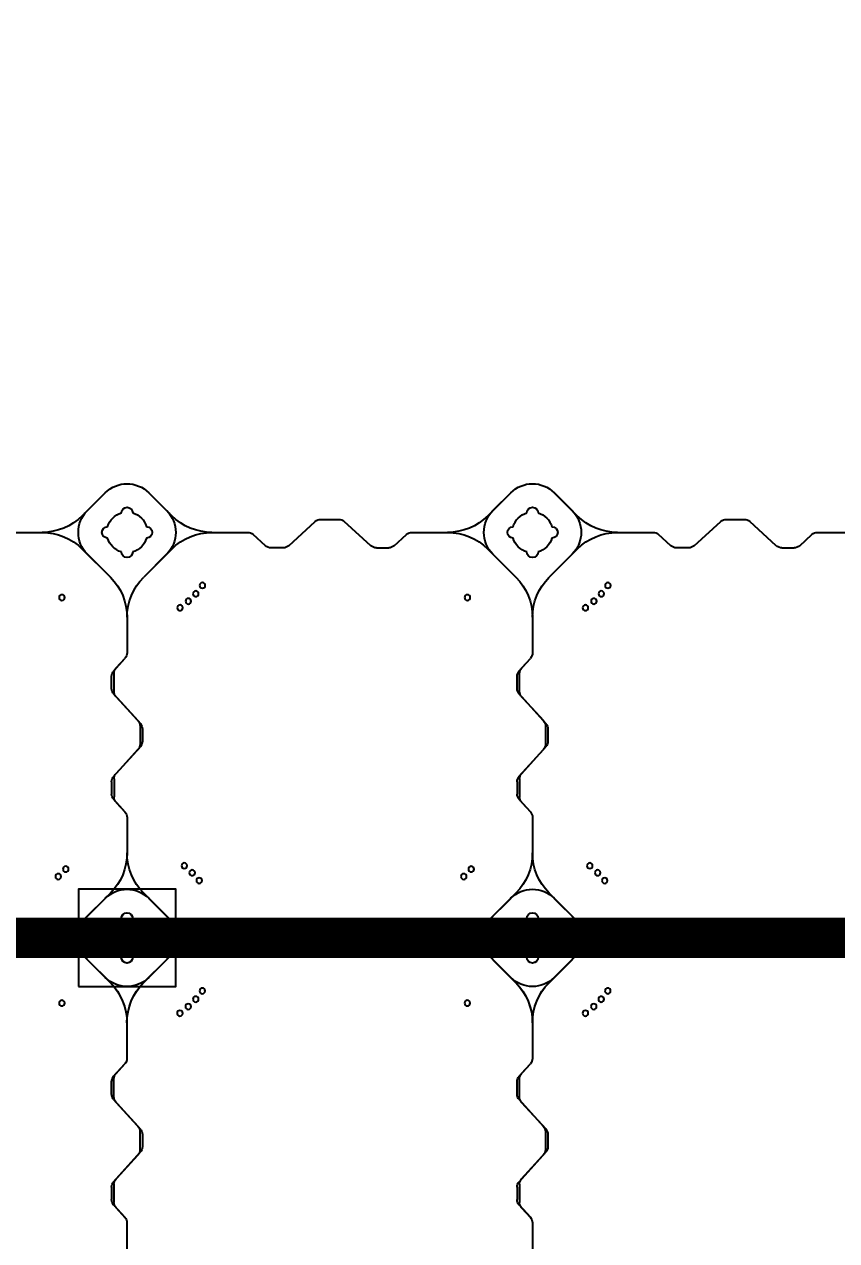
# Model space of a CAD drawing. Header units: millimetres. Extents: x -1612139 to -1260738, y 1141106 to 1536160.
# Drawn here: x -1326145 to -1325144, y 1255438 to 1256938 of the extents above; entities that cross this region are included whole.
import ezdxf

# ---------------------------------------------------------------- set-up
doc = ezdxf.new("R2010")
doc.units = ezdxf.units.MM
doc.header["$LTSCALE"] = 10
doc.layers.get('0').update_dxf_attribs({"linetype": 'CONTINUOUS'})
doc.layers.get('DEFPOINTS').update_dxf_attribs({"linetype": 'CONTINUOUS'})
doc.layers.add('W-FLOAT_BOWL浮筒', color=253, linetype='CONTINUOUS')
doc.styles.add('STANDARD_T3', font='simplex.shx', dxfattribs={"width": 0.7, "bigfont": 'gbcbig.shx'})
doc.dimstyles.new('W&&200', dxfattribs={"dimtxt": 700, "dimasz": 200, "dimexe": 500, "dimexo": 600, "dimgap": 200, "dimtad": 1, "dimdec": 0, "dimzin": 0, "dimdsep": 46, "dimtxsty": 'STANDARD_T3', "dimcen": 0.09, "dimclrd": 1, "dimclre": 1, "dimclrt": 7, "dimazin": 2, "dimtfac": 1, "dimtdec": 0, "dimtix": 1, "dimtmove": 2, "dimatfit": 3, "dimfxl": 100, "dimtolj": 1, "dimtzin": 0, "dimarcsym": 0})

# ---------------------------------------------------------------- blocks, each defined once
blk = doc.blocks.new('蓝色')
at = {"layer": 'W-FLOAT_BOWL浮筒', "color": 5}
for p, q in [((7006.3, 351.6), (7006.3, 395.8)), ((7006.3, 351.8), (7006.3, 395.8)), ((7506.3, 351.6), (7506.3, 395.8)), ((7506.3, 351.8), (7506.3, 395.8)), ((6992.9, 333.2), (7003.7, 345.1)), ((7492.9, 333.2), (7503.7, 345.1)), ((6989.9, 329.7), (7003.7, 344.9)), ((7489.9, 329.7), (7503.7, 344.9)), ((6987.3, 307.7), (6987.3, 323)), ((6990.3, 304.2), (6990.3, 326.5)), ((7487.3, 307.7), (7487.3, 323)), ((7490.3, 304.2), (7490.3, 326.5)), ((6989.9, 301), (7019.7, 268.2)), ((7489.9, 301), (7519.7, 268.2)), ((6992.9, 297.5), (7022.7, 264.7)), ((7492.9, 297.5), (7522.7, 264.7)), ((7022.3, 239.2), (7022.3, 261.5)), ((7025.3, 242.7), (7025.3, 258)), ((7522.3, 239.2), (7522.3, 261.5)), ((7525.3, 242.7), (7525.3, 258)), ((6989.9, 199.7), (7019.7, 232.5)), ((6992.9, 203.2), (7022.7, 236)), ((7489.9, 199.7), (7519.7, 232.5)), ((7492.9, 203.2), (7522.7, 236)), ((6990.3, 196.5), (6990.3, 174.2)), ((7490.3, 196.5), (7490.3, 174.2)), ((6987.3, 193), (6987.3, 177.7)), ((7487.3, 193), (7487.3, 177.7)), ((6989.9, 171), (7003.7, 155.8)), ((6992.9, 167.5), (7003.7, 155.6)), ((7489.9, 171), (7503.7, 155.8)), ((7492.9, 167.5), (7503.7, 155.6)), ((7006.3, 105.1), (7006.3, 149.1)), ((7006.3, 105.1), (7006.3, 148.9)), ((7506.3, 105.1), (7506.3, 149.1)), ((7506.3, 105.1), (7506.3, 148.9)), ((6951.1, 20.9), (6985.8, 55.6)), ((6957.5, 27.2), (6985.8, 55.5)), ((7061.6, 20.9), (7026.8, 55.6)), ((7055.2, 27.2), (7026.8, 55.5)), ((7451.1, 20.9), (7485.8, 55.6)), ((7457.5, 27.2), (7485.8, 55.5)), ((7561.6, 20.9), (7526.8, 55.6)), ((7555.2, 27.2), (7526.8, 55.5)), ((7177, 16.8), (7161.8, 3)), ((7199, 19.4), (7183.7, 19.4)), ((7205.7, 16.8), (7238.5, -13)), ((7307, 16.8), (7274.2, -13)), ((7313.7, 19.4), (7329, 19.4)), ((7335.7, 16.8), (7350.9, 3)), ((7677, 16.8), (7661.8, 3)), ((7699, 19.4), (7683.7, 19.4)), ((7705.7, 16.8), (7738.5, -13)), ((7807, 16.8), (7774.2, -13)), ((7813.7, 19.4), (7829, 19.4)), ((7835.7, 16.8), (7850.9, 3)), ((6857.6, 0.4), (6901.6, 0.4)), ((7110.9, 0.4), (7155.1, 0.4)), ((7357.6, 0.4), (7401.6, 0.4)), ((7610.9, 0.4), (7655.1, 0.4)), ((7857.6, 0.4), (7901.6, 0.4)), ((6979.5, -48.4), (6951.2, -20.1)), ((6979.4, -48.4), (6957.5, -26.5)), ((7033.2, -48.4), (7061.5, -20.1)), ((7055.2, -26.5), (7033.2, -48.4)), ((7245.2, -15.6), (7267.5, -15.6)), ((7479.5, -48.4), (7451.2, -20.1)), ((7479.4, -48.4), (7457.5, -26.5)), ((7533.2, -48.4), (7561.5, -20.1)), ((7555.2, -26.5), (7533.2, -48.4)), ((7745.2, -15.6), (7767.5, -15.6))]:
    blk.add_line(p, q, dxfattribs=at)
for centre in [(7071.6, 93.3), (7571.6, 93.3), (6926, 80.7), (7081.9, 85.1), (7091.1, 75.9), (7426, 80.7), (7581.9, 85.1), (7591.1, 75.9), (7099.2, 65.7), (7599.2, 65.7)]:
    blk.add_circle(centre, 3.5, dxfattribs=at)
for centre, radius, start, end in [((6996.3, 351.8), 10, 317.7263, 0), ((6996.3, 351.6), 10, 317.7263, 0), ((7496.3, 351.8), 10, 317.7263, 0), ((7496.3, 351.6), 10, 317.7263, 0), ((7000.3, 326.5), 10, 137.7263, 180), ((7500.3, 326.5), 10, 137.7263, 180), ((6997.3, 323), 10, 137.7263, 180), ((7497.3, 323), 10, 137.7263, 180), ((6997.3, 307.7), 10, 180, 222.2737), ((7000.3, 304.2), 10, 180, 222.2737), ((7497.3, 307.7), 10, 180, 222.2737), ((7500.3, 304.2), 10, 180, 222.2737), ((7012.3, 261.5), 10, 0, 42.2737), ((7015.3, 258), 10, 0, 42.2737), ((7512.3, 261.5), 10, 0, 42.2737), ((7515.3, 258), 10, 0, 42.2737), ((7015.3, 242.7), 10, 317.7263, 0), ((7515.3, 242.7), 10, 317.7263, 0), ((7012.3, 239.2), 10, 317.7263, 0), ((7512.3, 239.2), 10, 317.7263, 0), ((6997.3, 193), 10, 137.7263, 180), ((7000.3, 196.5), 10, 137.7263, 180), ((7497.3, 193), 10, 137.7263, 180), ((7500.3, 196.5), 10, 137.7263, 180), ((6997.3, 177.7), 10, 180, 222.2737), ((7000.3, 174.2), 10, 180, 222.2737), ((7497.3, 177.7), 10, 180, 222.2737), ((7500.3, 174.2), 10, 180, 222.2737), ((6996.3, 149.1), 10, 0, 42.2737), ((6996.3, 148.9), 10, 0, 42.2737), ((7496.3, 149.1), 10, 0, 42.2737), ((7496.3, 148.9), 10, 0, 42.2737), ((6936.3, 105.1), 70, 315, 0), ((6936.3, 105), 70, 315, 0), ((7076.3, 105.1), 70, 180, 225), ((7076.3, 105), 70, 180, 225), ((7436.3, 105.1), 70, 315, 0), ((7436.3, 105), 70, 315, 0), ((7576.3, 105.1), 70, 180, 225), ((7576.3, 105), 70, 180, 225), ((7006.3, 24.4), 7, 0, 180), ((7006.3, 24.4), 7, 0, 180), ((7506.3, 24.4), 7, 0, 180), ((7506.3, 24.4), 7, 0, 180), ((6901.6, 70.4), 70, 270, 315), ((6984.4, 0.3), 38, 135, 225), ((7006.3, 0.4), 25, 106.2602, 163.7398), ((7006.3, 0.4), 25, 106.2602, 163.7398), ((7006.3, 0.4), 25, 16.2602, 73.7398), ((7006.3, 0.4), 25, 16.2602, 73.7398), ((7028.3, 0.3), 38, 315, 45), ((7111.1, 70.4), 70, 225, 270), ((7183.7, 9.4), 10, 90, 132.2737), ((7199, 9.4), 10, 47.7263, 90), ((7313.7, 9.4), 10, 90, 132.2737), ((7329, 9.4), 10, 47.7263, 90), ((7401.6, 70.4), 70, 270, 315), ((7484.4, 0.3), 38, 135, 225), ((7506.3, 0.4), 25, 106.2602, 163.7398), ((7506.3, 0.4), 25, 106.2602, 163.7398), ((7506.3, 0.4), 25, 16.2602, 73.7398), ((7506.3, 0.4), 25, 16.2602, 73.7398), ((7528.3, 0.3), 38, 315, 45), ((7611.1, 70.4), 70, 225, 270), ((7683.7, 9.4), 10, 90, 132.2737), ((7699, 9.4), 10, 47.7263, 90), ((7813.7, 9.4), 10, 90, 132.2737), ((7829, 9.4), 10, 47.7263, 90), ((6901.7, -69.6), 70, 45, 90), ((6982.3, 0.4), 7, 90, 270), ((6982.3, 0.4), 7, 90, 270), ((7030.3, 0.4), 7, 270, 90), ((7030.3, 0.4), 7, 270, 90), ((7111, -69.6), 70, 90, 135), ((7155.1, 10.4), 10, 270, 312.2737), ((7357.6, 10.4), 10, 227.7263, 270), ((7401.7, -69.6), 70, 45, 90), ((7482.3, 0.4), 7, 90, 270), ((7482.3, 0.4), 7, 90, 270), ((7530.3, 0.4), 7, 270, 90), ((7530.3, 0.4), 7, 270, 90), ((7611, -69.6), 70, 90, 135), ((7655.1, 10.4), 10, 270, 312.2737), ((7857.6, 10.4), 10, 227.7263, 270), ((7006.3, 0.4), 25, 196.2602, 253.7398), ((7006.3, 0.4), 25, 196.2602, 253.7398), ((7006.3, 0.4), 25, 286.2602, 343.7398), ((7006.3, 0.4), 25, 286.2602, 343.7398), ((7245.2, -5.6), 10, 227.7263, 270), ((7267.5, -5.6), 10, 270, 312.2737), ((7506.3, 0.4), 25, 196.2602, 253.7398), ((7506.3, 0.4), 25, 196.2602, 253.7398), ((7506.3, 0.4), 25, 286.2602, 343.7398), ((7506.3, 0.4), 25, 286.2602, 343.7398), ((7745.2, -5.6), 10, 227.7263, 270), ((7767.5, -5.6), 10, 270, 312.2737), ((7006.3, -23.6), 7, 180, 0), ((7006.3, -23.6), 7, 180, 0), ((7506.3, -23.6), 7, 180, 0), ((7506.3, -23.6), 7, 180, 0), ((7006.3, -21.6), 38, 225, 315), ((7006.4, -21.6), 38, 225, 315), ((7506.3, -21.6), 38, 225, 315), ((7506.4, -21.6), 38, 225, 315)]:
    blk.add_arc(centre, radius, start, end, dxfattribs=at)
blk = doc.blocks.new('橙色')
at = {"layer": 'W-FLOAT_BOWL浮筒', "color": 30}
for p, q in [((7473.2, 548.8), (7444.8, 520.5)), ((7451.2, 526.9), (7473.1, 548.8)), ((7526.8, 548.8), (7555.2, 520.5)), ((7526.9, 548.8), (7548.8, 526.9)), ((7973.2, 548.8), (7944.8, 520.5)), ((7951.2, 526.9), (7973.1, 548.8)), ((8026.8, 548.8), (8055.2, 520.5)), ((8026.9, 548.8), (8048.8, 526.9)), ((7667.1, 513.4), (7655.3, 502.6)), ((7696.1, 516), (7673.9, 516)), ((7702.9, 513.4), (7735.6, 483.6)), ((7797.1, 513.4), (7764.4, 483.6)), ((7803.9, 516), (7826.1, 516)), ((7832.9, 513.4), (7844.7, 502.6)), ((8167.1, 513.4), (8155.3, 502.6)), ((8196.1, 516), (8173.9, 516)), ((8202.9, 513.4), (8235.6, 483.6)), ((8297.1, 513.4), (8264.4, 483.6)), ((8303.9, 516), (8326.1, 516)), ((8332.9, 513.4), (8344.7, 502.6)), ((7351.5, 500), (7395.3, 500)), ((7604.6, 500), (7648.5, 500)), ((7851.5, 500), (7895.3, 500)), ((8104.6, 500), (8148.5, 500)), ((8351.5, 500), (8395.3, 500)), ((7742.4, 481), (7757.6, 481)), ((8242.4, 481), (8257.6, 481)), ((7479.5, 444.8), (7444.8, 479.5)), ((7451.2, 473.2), (7479.5, 444.8)), ((7520.5, 444.8), (7555.2, 479.5)), ((7548.8, 473.2), (7520.5, 444.8)), ((7979.5, 444.8), (7944.8, 479.5)), ((7951.2, 473.2), (7979.5, 444.8)), ((8020.5, 444.8), (8055.2, 479.5)), ((8048.8, 473.2), (8020.5, 444.8)), ((7500, 351.3), (7500, 395.4)), ((7500, 351.5), (7500, 395.4)), ((8000, 351.3), (8000, 395.4)), ((8000, 351.5), (8000, 395.4)), ((7483.6, 329.4), (7497.4, 344.5)), ((7486.6, 332.9), (7497.4, 344.7)), ((7983.6, 329.4), (7997.4, 344.5)), ((7986.6, 332.9), (7997.4, 344.7)), ((7481, 307.4), (7481, 322.6)), ((7484, 303.9), (7484, 326.1)), ((7981, 307.4), (7981, 322.6)), ((7984, 303.9), (7984, 326.1)), ((7483.6, 300.6), (7513.4, 267.9)), ((7983.6, 300.6), (8013.4, 267.9)), ((7486.6, 297.1), (7516.4, 264.4)), ((7986.6, 297.1), (8016.4, 264.4)), ((7516, 238.9), (7516, 261.1)), ((7519, 242.4), (7519, 257.6)), ((8016, 238.9), (8016, 261.1)), ((8019, 242.4), (8019, 257.6)), ((7483.6, 199.4), (7513.4, 232.1)), ((7486.6, 202.9), (7516.4, 235.6)), ((7983.6, 199.4), (8013.4, 232.1)), ((7986.6, 202.9), (8016.4, 235.6)), ((7484, 196.1), (7484, 173.9)), ((7984, 196.1), (7984, 173.9)), ((7481, 192.6), (7481, 177.4)), ((7981, 192.6), (7981, 177.4)), ((7483.6, 170.6), (7497.4, 155.5)), ((7486.6, 167.1), (7497.4, 155.3)), ((7983.6, 170.6), (7997.4, 155.5)), ((7986.6, 167.1), (7997.4, 155.3)), ((7500, 104.7), (7500, 148.7)), ((7500, 104.7), (7500, 148.5)), ((8000, 104.7), (8000, 148.7)), ((8000, 104.7), (8000, 148.5)), ((7444.8, 20.5), (7479.5, 55.2)), ((7451.2, 26.8), (7479.5, 55.2)), ((7548.8, 26.8), (7520.5, 55.2)), ((7555.2, 20.5), (7520.5, 55.2)), ((7944.8, 20.5), (7979.5, 55.2)), ((7951.2, 26.8), (7979.5, 55.2)), ((8048.8, 26.8), (8020.5, 55.2)), ((8055.2, 20.5), (8020.5, 55.2)), ((7670.6, 16.4), (7655.5, 2.6)), ((7692.6, 19), (7677.4, 19)), ((7699.4, 16.4), (7732.1, -13.4)), ((7800.6, 16.4), (7767.9, -13.4)), ((7807.4, 19), (7822.6, 19)), ((7829.4, 16.4), (7844.5, 2.6)), ((8170.6, 16.4), (8155.5, 2.6)), ((8192.6, 19), (8177.4, 19)), ((8199.4, 16.4), (8232.1, -13.4)), ((8300.6, 16.4), (8267.9, -13.4)), ((8307.4, 19), (8322.6, 19)), ((8329.4, 16.4), (8344.5, 2.6)), ((7351.3, 0), (7395.3, 0)), ((7604.6, 0), (7648.7, 0)), ((7851.3, 0), (7895.3, 0)), ((8104.6, 0), (8148.7, 0)), ((8351.3, 0), (8395.3, 0)), ((7473.2, -48.8), (7444.8, -20.5)), ((7473.1, -48.8), (7451.2, -26.9)), ((7526.8, -48.8), (7555.2, -20.5)), ((7548.8, -26.9), (7526.9, -48.8)), ((7738.9, -16), (7761.1, -16)), ((7973.2, -48.8), (7944.8, -20.5)), ((7973.1, -48.8), (7951.2, -26.9)), ((8026.8, -48.8), (8055.2, -20.5)), ((8048.8, -26.9), (8026.9, -48.8)), ((8238.9, -16), (8261.1, -16))]:
    blk.add_line(p, q, dxfattribs=at)
for centre in [(7415.2, 424.4), (7580.3, 419.7), (7589, 429.4), (7915.2, 424.4), (8080.3, 419.7), (8089, 429.4), (7424.4, 415.2), (7570.6, 411), (7924.4, 415.2), (8070.6, 411), (7565.3, 92.9), (8065.3, 92.9), (7419.7, 80.3), (7575.6, 84.8), (7584.8, 75.6), (7919.7, 80.3), (8075.6, 84.8), (8084.8, 75.6), (7592.9, 65.3), (8092.9, 65.3)]:
    blk.add_circle(centre, 3.5, dxfattribs=at)
for centre, radius, start, end in [((7500, 522), 38, 45, 135), ((7500, 522), 38, 45, 135), ((8000, 522), 38, 45, 135), ((8000, 522), 38, 45, 135), ((7478, 500), 38, 135, 225), ((7500, 524), 7, 0, 180), ((7500, 524), 7, 0, 180), ((7522, 500), 38, 315, 45), ((7978, 500), 38, 135, 225), ((8000, 524), 7, 0, 180), ((8000, 524), 7, 0, 180), ((8022, 500), 38, 315, 45), ((7395.3, 570), 70, 270, 315), ((7500, 500), 25, 106.2602, 163.7398), ((7500, 500), 25, 106.2602, 163.7398), ((7500, 500), 25, 16.2602, 73.7398), ((7500, 500), 25, 16.2602, 73.7398), ((7604.7, 570), 70, 225, 270), ((7673.9, 506), 10, 90, 132.2737), ((7696.1, 506), 10, 47.7263, 90), ((7803.9, 506), 10, 90, 132.2737), ((7826.1, 506), 10, 47.7263, 90), ((7895.3, 570), 70, 270, 315), ((8000, 500), 25, 106.2602, 163.7398), ((8000, 500), 25, 106.2602, 163.7398), ((8000, 500), 25, 16.2602, 73.7398), ((8000, 500), 25, 16.2602, 73.7398), ((8104.7, 570), 70, 225, 270), ((8173.9, 506), 10, 90, 132.2737), ((8196.1, 506), 10, 47.7263, 90), ((8303.9, 506), 10, 90, 132.2737), ((8326.1, 506), 10, 47.7263, 90), ((7395.3, 430), 70, 45, 90), ((7476, 500), 7, 90, 270), ((7476, 500), 7, 90, 270), ((7524, 500), 7, 270, 90), ((7524, 500), 7, 270, 90), ((7604.7, 430), 70, 90, 135), ((7648.5, 510), 10, 270, 312.2737), ((7851.5, 510), 10, 227.7263, 270), ((7895.3, 430), 70, 45, 90), ((7976, 500), 7, 90, 270), ((7976, 500), 7, 90, 270), ((8024, 500), 7, 270, 90), ((8024, 500), 7, 270, 90), ((8104.7, 430), 70, 90, 135), ((8148.5, 510), 10, 270, 312.2737), ((8351.5, 510), 10, 227.7263, 270), ((7500, 500), 25, 196.2602, 253.7398), ((7500, 500), 25, 196.2602, 253.7398), ((7500, 500), 25, 286.2602, 343.7398), ((7500, 500), 25, 286.2602, 343.7398), ((7742.4, 491), 10, 227.7263, 270), ((7757.6, 491), 10, 270, 312.2737), ((8000, 500), 25, 196.2602, 253.7398), ((8000, 500), 25, 196.2602, 253.7398), ((8000, 500), 25, 286.2602, 343.7398), ((8000, 500), 25, 286.2602, 343.7398), ((8242.4, 491), 10, 227.7263, 270), ((8257.6, 491), 10, 270, 312.2737), ((7500, 476), 7, 180, 0), ((7500, 476), 7, 180, 0), ((8000, 476), 7, 180, 0), ((8000, 476), 7, 180, 0), ((7430, 395.3), 70, 0, 45), ((7430, 395.3), 70, 0, 45), ((7570, 395.3), 70, 135, 180), ((7570, 395.3), 70, 135, 180), ((7930, 395.3), 70, 0, 45), ((7930, 395.3), 70, 0, 45), ((8070, 395.3), 70, 135, 180), ((8070, 395.3), 70, 135, 180), ((7490, 351.5), 10, 317.7263, 0), ((7490, 351.3), 10, 317.7263, 0), ((7990, 351.5), 10, 317.7263, 0), ((7990, 351.3), 10, 317.7263, 0), ((7494, 326.1), 10, 137.7263, 180), ((7994, 326.1), 10, 137.7263, 180), ((7491, 322.6), 10, 137.7263, 180), ((7991, 322.6), 10, 137.7263, 180), ((7491, 307.4), 10, 180, 222.2737), ((7494, 303.9), 10, 180, 222.2737), ((7991, 307.4), 10, 180, 222.2737), ((7994, 303.9), 10, 180, 222.2737), ((7506, 261.1), 10, 0, 42.2737), ((7509, 257.6), 10, 0, 42.2737), ((8006, 261.1), 10, 0, 42.2737), ((8009, 257.6), 10, 0, 42.2737), ((7509, 242.4), 10, 317.7263, 0), ((8009, 242.4), 10, 317.7263, 0), ((7506, 238.9), 10, 317.7263, 0), ((8006, 238.9), 10, 317.7263, 0), ((7491, 192.6), 10, 137.7263, 180), ((7494, 196.1), 10, 137.7263, 180), ((7991, 192.6), 10, 137.7263, 180), ((7994, 196.1), 10, 137.7263, 180), ((7491, 177.4), 10, 180, 222.2737), ((7494, 173.9), 10, 180, 222.2737), ((7991, 177.4), 10, 180, 222.2737), ((7994, 173.9), 10, 180, 222.2737), ((7490, 148.7), 10, 0, 42.2737), ((7490, 148.5), 10, 0, 42.2737), ((7990, 148.7), 10, 0, 42.2737), ((7990, 148.5), 10, 0, 42.2737), ((7430, 104.7), 70, 315, 0), ((7430, 104.7), 70, 315, 0), ((7570, 104.7), 70, 180, 225), ((7570, 104.7), 70, 180, 225), ((7930, 104.7), 70, 315, 0), ((7930, 104.7), 70, 315, 0), ((8070, 104.7), 70, 180, 225), ((8070, 104.7), 70, 180, 225), ((7500, 24), 7, 0, 180), ((7500, 24), 7, 0, 180), ((8000, 24), 7, 0, 180), ((8000, 24), 7, 0, 180), ((7395.3, 70), 70, 270, 315), ((7478, 0), 38, 135, 225), ((7500, 0), 25, 106.2602, 163.7398), ((7500, 0), 25, 106.2602, 163.7398), ((7500, 0), 25, 16.2602, 73.7398), ((7500, 0), 25, 16.2602, 73.7398), ((7522, 0), 38, 315, 45), ((7604.7, 70), 70, 225, 270), ((7677.4, 9), 10, 90, 132.2737), ((7692.6, 9), 10, 47.7263, 90), ((7807.4, 9), 10, 90, 132.2737), ((7822.6, 9), 10, 47.7263, 90), ((7895.3, 70), 70, 270, 315), ((7978, 0), 38, 135, 225), ((8000, 0), 25, 106.2602, 163.7398), ((8000, 0), 25, 106.2602, 163.7398), ((8000, 0), 25, 16.2602, 73.7398), ((8000, 0), 25, 16.2602, 73.7398), ((8022, 0), 38, 315, 45), ((8104.7, 70), 70, 225, 270), ((8177.4, 9), 10, 90, 132.2737), ((8192.6, 9), 10, 47.7263, 90), ((8307.4, 9), 10, 90, 132.2737), ((8322.6, 9), 10, 47.7263, 90), ((7395.3, -70), 70, 45, 90), ((7476, 0), 7, 90, 270), ((7476, 0), 7, 90, 270), ((7524, 0), 7, 270, 90), ((7524, 0), 7, 270, 90), ((7604.7, -70), 70, 90, 135), ((7648.7, 10), 10, 270, 312.2737), ((7851.3, 10), 10, 227.7263, 270), ((7895.3, -70), 70, 45, 90), ((7976, 0), 7, 90, 270), ((7976, 0), 7, 90, 270), ((8024, 0), 7, 270, 90), ((8024, 0), 7, 270, 90), ((8104.7, -70), 70, 90, 135), ((8148.7, 10), 10, 270, 312.2737), ((8351.3, 10), 10, 227.7263, 270), ((7500, 0), 25, 196.2602, 253.7398), ((7500, 0), 25, 196.2602, 253.7398), ((7500, 0), 25, 286.2602, 343.7398), ((7500, 0), 25, 286.2602, 343.7398), ((7738.9, -6), 10, 227.7263, 270), ((7761.1, -6), 10, 270, 312.2737), ((8000, 0), 25, 196.2602, 253.7398), ((8000, 0), 25, 196.2602, 253.7398), ((8000, 0), 25, 286.2602, 343.7398), ((8000, 0), 25, 286.2602, 343.7398), ((8238.9, -6), 10, 227.7263, 270), ((8261.1, -6), 10, 270, 312.2737), ((7500, -24), 7, 180, 0), ((7500, -24), 7, 180, 0), ((8000, -24), 7, 180, 0), ((8000, -24), 7, 180, 0), ((7500, -22), 38, 225, 315), ((7500, -22), 38, 225, 315), ((8000, -22), 38, 225, 315), ((8000, -22), 38, 225, 315)]:
    blk.add_arc(centre, radius, start, end, dxfattribs=at)
blk = doc.blocks.new('*D193')
at = {"color": 1, "lineweight": -2, "transparency": 16777216}
for p, q in [((-1333518.8, 1269731.8), (-1333518.8, 1270331.8)), ((-1324518.8, 1269731.8), (-1324518.8, 1270331.8)), ((-1324718.8, 1269831.8), (-1333318.8, 1269831.8))]:
    blk.add_line(p, q, dxfattribs=at)
at = {"color": 1, "transparency": 16777216}
for points in [[(-1333318.8, 1269865.1), (-1333318.8, 1269798.5), (-1333518.8, 1269831.8)], [(-1324718.8, 1269865.1), (-1324718.8, 1269798.5), (-1324518.8, 1269831.8)]]:
    blk.add_solid(points, dxfattribs=at)
at = {"layer": 'DEFPOINTS', "color": 0, "transparency": 16777216}
for p in [(-1333518.8, 1269831.8), (-1324518.8, 1268311.5), (-1333518.8, 1256311.5)]:
    blk.add_point(p, dxfattribs=at)
at = {"color": 7, "transparency": 16777216, "insert": (-1329018.8, 1270381.8), "char_height": 700, "attachment_point": 5, "style": 'STANDARD_T3'}
blk.add_mtext('\\A1;9000', dxfattribs=at)
blk = doc.blocks.new('*D183')
at = {"color": 1, "lineweight": -2, "transparency": 16777216}
for p, q in [((-1333518.8, 1271320.9), (-1333518.8, 1271920.9)), ((-1311518.8, 1271320.9), (-1311518.8, 1271920.9)), ((-1333318.8, 1271420.9), (-1311718.8, 1271420.9))]:
    blk.add_line(p, q, dxfattribs=at)
at = {"color": 1, "transparency": 16777216}
for points in [[(-1333318.8, 1271454.3), (-1333318.8, 1271387.6), (-1333518.8, 1271420.9)], [(-1311718.8, 1271454.3), (-1311718.8, 1271387.6), (-1311518.8, 1271420.9)]]:
    blk.add_solid(points, dxfattribs=at)
at = {"layer": 'DEFPOINTS', "color": 0, "transparency": 16777216}
for p in [(-1311518.8, 1271420.9), (-1333518.8, 1256311.5), (-1311518.8, 1253811.5)]:
    blk.add_point(p, dxfattribs=at)
at = {"color": 7, "transparency": 16777216, "insert": (-1321828.2, 1271970.9), "char_height": 700, "attachment_point": 5, "style": 'STANDARD_T3'}
blk.add_mtext('\\A1;22000', dxfattribs=at)
blk = doc.blocks.new('LGZ')
at = {"color": 6}
blk.add_lwpolyline([(-60, -60), (60, -60), (60, 60), (-60, 60)], close=True, dxfattribs=at)

msp = doc.modelspace()

# ---------------------------------------------------------------- linework, layer by layer
at = {"color": 6, "const_width": 50}
msp.add_lwpolyline([(-1333018.8, 1255811.5), (-1324018.8, 1255811.5), (-1324018.8, 1267811.5), (-1323018.8, 1267811.5), (-1323018.8, 1255811.5), (-1313018.8, 1255811.5), (-1313018.8, 1267811.5), (-1312018.8, 1267811.5), (-1312018.8, 1253811.5)], dxfattribs=at)

# ---------------------------------------------------------------- block references
at = {"xscale": -1, "rotation": 180}
for name, p in [('橙色', (-1333518.8, 1256311.5)), ('蓝色', (-1333025.2, 1255811.8))]:
    msp.add_blockref(name, p, dxfattribs=at)
msp.add_blockref('LGZ', (-1326018.8, 1255811.5))

# ---------------------------------------------------------------- dimensions: what is measured, and where the dimension line sits
dim = msp.add_linear_dim(base=(-1311518.8, 1271420.9), p1=(-1333518.8, 1256311.5), p2=(-1311518.8, 1253811.5), dimstyle='W&&200', override={"dimfxlon": 1})
dim.commit()
dim.dimension.update_dxf_attribs({"geometry": '*D183', "text_midpoint": (-1321828.2, 1271970.9), "dimtype": 160})
dim = msp.add_linear_dim(base=(-1333518.8, 1269831.8), p1=(-1324518.8, 1268311.5), p2=(-1333518.8, 1256311.5), dimstyle='W&&200', override={"dimfxlon": 1})
dim.commit()
dim.dimension.update_dxf_attribs({"geometry": '*D193', "text_midpoint": (-1329018.8, 1270381.8)})

doc.saveas('drawing.dxf')
